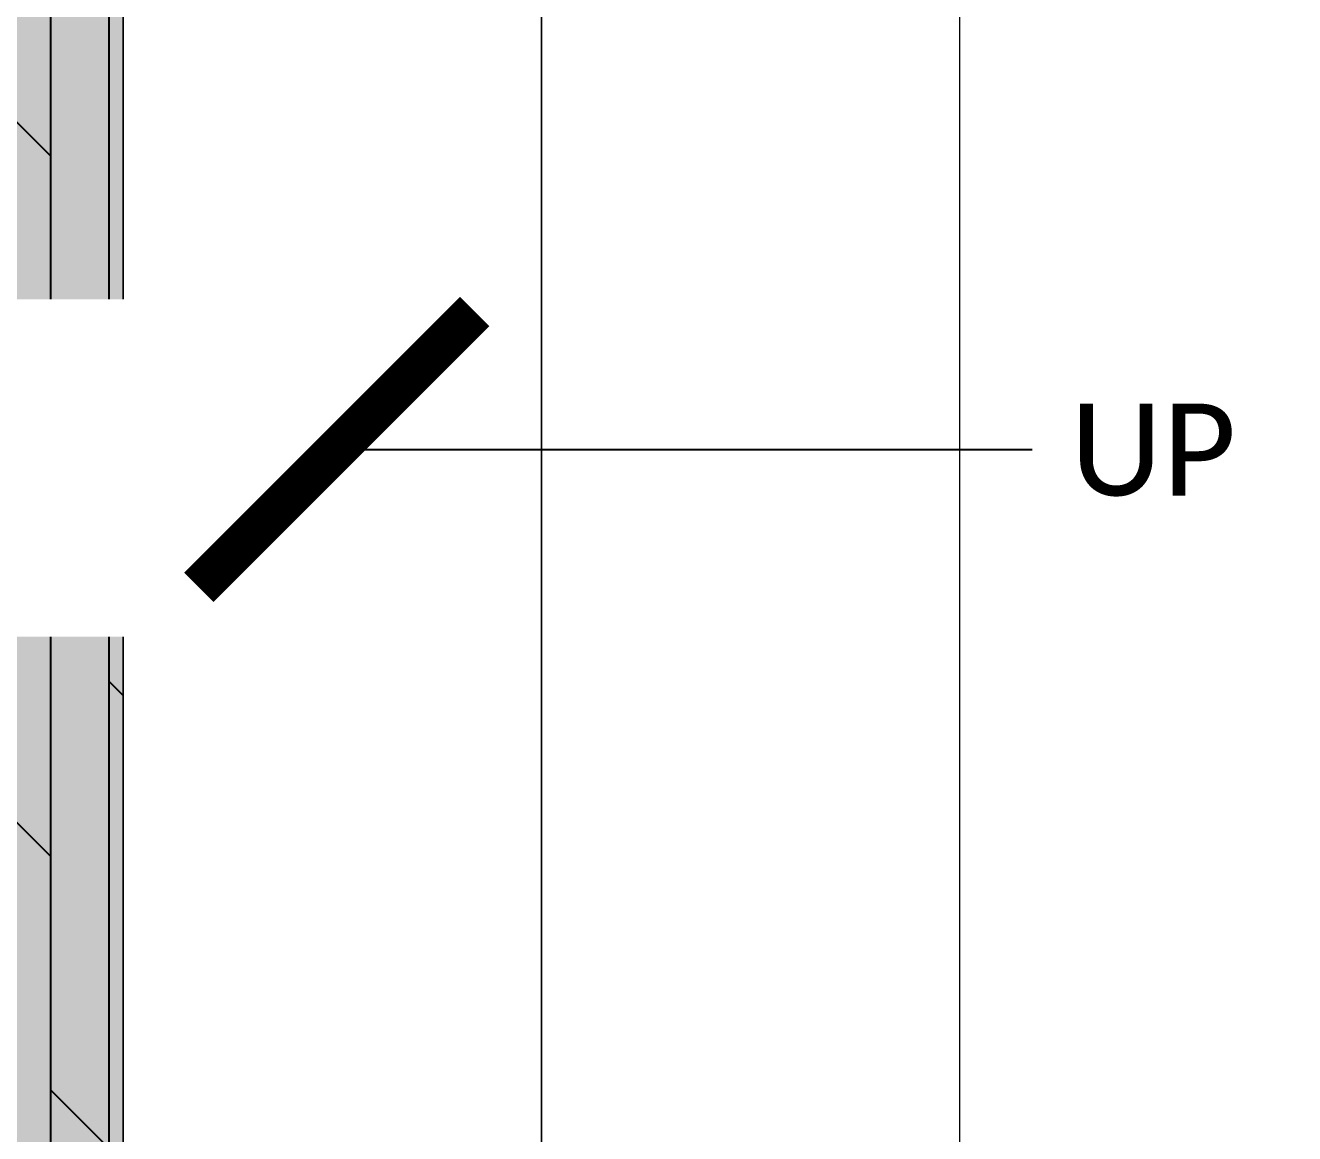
# Model space of a CAD drawing. Header units: millimetres. Extents: x -2842 to 116137, y -21481 to 17561.
# Drawn here: x 13534 to 14915, y 5951 to 7156 of the extents above; entities that cross this region are included whole.
import ezdxf

# ---------------------------------------------------------------- set-up
doc = ezdxf.new("R2010")
doc.units = ezdxf.units.MM
doc.header["$LTSCALE"] = 150
doc.layers.add('ad-Arrow', color=32, linetype='Continuous')
doc.layers.add('ad-Text main', color=7, linetype='Continuous')
doc.layers.add('ad-Verandah', color=7, linetype='Continuous', true_color=0xa57c52)
doc.styles.add('6 U T S R N_Corridor-Basement$0$Standard', font='arial.ttf')
doc.styles.get("Standard").update_dxf_attribs({"font": 'arial.ttf'})
doc.dimstyles.new('A-100-DIM-INT (MM-FT)', dxfattribs={"dimscale": 50, "dimtxt": 2.4, "dimasz": 1, "dimexe": 0, "dimexo": 0, "dimgap": 1, "dimtad": 0, "dimdec": 0, "dimdsep": 46, "dimtxsty": 'Standard', "dimblk": 'ARCHTICK', "dimcen": 0.025, "dimclrd": 256, "dimclre": 256, "dimclrt": 256, "dimazin": 2, "dimtfac": 1, "dimtdec": 0, "dimtix": 1, "dimtmove": 2, "dimatfit": 3, "dimldrblk": 'ARCHTICK', "dimfxl": 2, "dimfxlon": 1, "dimtolj": 1, "dimtzin": 0, "dimarcsym": 0})

# ---------------------------------------------------------------- blocks, each defined once
blk = doc.blocks.new('_ArchTick')
at = {"color": 0, "linetype": 'ByBlock', "const_width": 0.15}
blk.add_lwpolyline([(-0.5, -0.5), (0.5, 0.5)], dxfattribs=at)
blk = doc.blocks.new('zw$6540')
at = {"layer": 'ad-Text main', "insert": (13031.96536601398, 6674.822781170858), "char_height": 100, "width": 1199.58520115228, "attachment_point": 5, "bg_fill": 2}
blk.add_mtext("5' WIDE VERANDAH", dxfattribs=at)
blk = doc.blocks.new('zw$6CCD')
at = {"layer": 'ad-Verandah', "transparency": 33554534}
h = blk.add_hatch(color=256, dxfattribs=at)
h.dxf.hatch_style = 1
h.paths.add_polyline_path([(6195.000000000171, -13620.00000000003), (12120, -13620), (12120, -4745), (13640, -4745), (13640, -8875), (14550, -8875), (14550, -14850), (6195.000000000171, -14850.00000000003)])
at = {"layer": 'ad-Verandah', "transparency": 33554687}
h = blk.add_hatch(dxfattribs=at)
h.set_pattern_fill('DOLMIT', color=256, scale=10, angle=90)
h.set_pattern_definition([(90, (6194.999999999999, -14830), (-63.5, 1.798808600003234e-14), []), (135, (6194.999999999999, -14830), (-126.9999134350099, -126.9999134350098), [89.80256121069154, -179.6051224213831])])
h.paths.add_polyline_path([(6195.000000000171, -13620.00000000003), (12120, -13620), (12120, -4745), (13640, -4745), (13640, -8875), (14550, -8875), (14550, -14850), (6195.000000000171, -14850.00000000003)])
at = {"layer": 'ad-Verandah', "lineweight": 9}
for points in [[(6195.000000000171, -13620.00000000003), (12120, -13620), (12120, -4745), (13640, -4745), (13640, -8875), (14550, -8875), (14550, -14850), (6195.000000000171, -14850.00000000003)], [(14095, -7725), (13640, -7725), (13640, -6125), (14095, -6125)], [(14550, -7725), (14095, -7725), (14095, -6125), (14550, -6125)]]:
    blk.add_lwpolyline(points, close=True, dxfattribs=at)
at = {"layer": 'ad-Text main', "insert": (14760.81571989518, -6925.698763653636, -1.626894699306224e-06), "char_height": 100, "width": 207.6, "attachment_point": 5, "style": '6 U T S R N_Corridor-Basement$0$Standard', "bg_fill": 2}
blk.add_mtext('{\\fCalibri Light|b0|i0|c0|p34;UP}', dxfattribs=at)
at = {"layer": 'ad-Arrow'}
blk.add_leader([(13872.32673672691, -6925), (14628.94861874229, -6925)], dimstyle='A-100-DIM-INT (MM-FT)', override={"dimscale": 1, "dimasz": 300, "dimgap": 50, "dimtad": 0}, dxfattribs=at)
blk = doc.blocks.new('1625_West Villa')
at = {"layer": 'ad-Verandah'}
blk.add_blockref('zw$6CCD', (-2.003908753162585e-10, 13620.00000000012), dxfattribs=at)
at = {"layer": 'ad-Text main'}
blk.add_blockref('zw$6540', (-2.037268131971359e-10, 1.091393642127514e-10), dxfattribs=at)

msp = doc.modelspace()

# ---------------------------------------------------------------- block references
msp.add_blockref('1625_West Villa', (0, 0))

doc.saveas('drawing.dxf')
